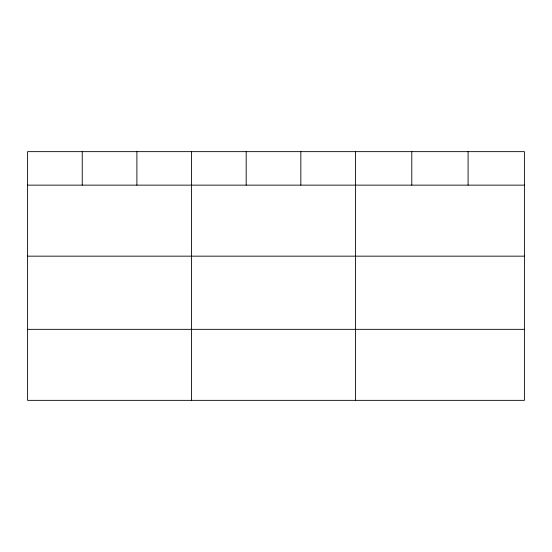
<?xml version="1.0" encoding="UTF-8"?>
<svg xmlns="http://www.w3.org/2000/svg" width="552" height="552" viewBox="0 0 552 552"><rect width="100%" height="100%" fill="white"/><g stroke="black" fill="none" stroke-linecap="round" stroke-linejoin="round"><path stroke-width="0.83" d="M524.4 256.162L524.4 151.648L27.6 151.648L27.6 400.352L524.4 400.352L524.4 256.162L27.6 256.162M27.6 185.141L524.4 185.141M27.6 329.337L524.4 329.337M468.096 151.648L468.096 185.141M411.792 151.648L411.792 185.141M355.488 151.648L355.488 400.352M300.84 151.648L300.84 185.141M246.192 151.648L246.192 185.141M191.544 151.648L191.544 400.352M136.896 151.648L136.896 185.141M82.248 151.648L82.248 185.141"/></g></svg>
